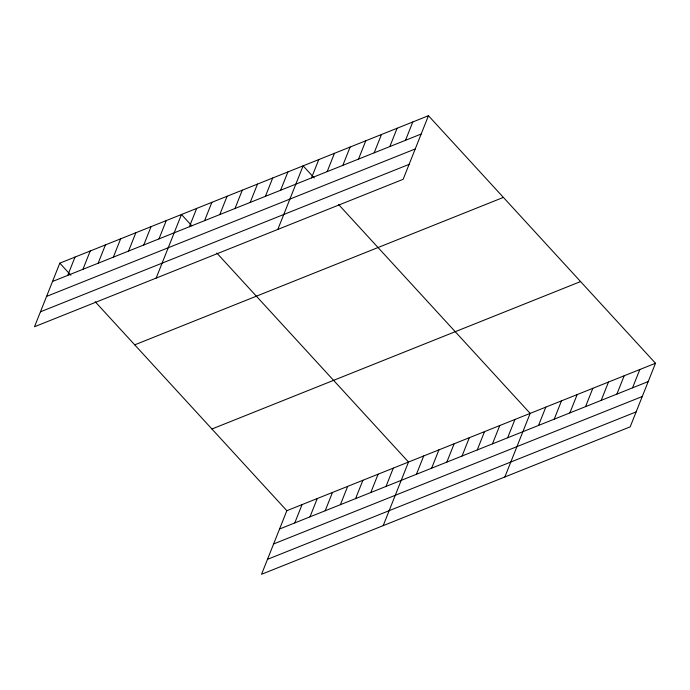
<?xml version="1.0" encoding="UTF-8"?>
<svg xmlns="http://www.w3.org/2000/svg" width="690" height="690" viewBox="0 0 690 690"><rect width="100%" height="100%" fill="white"/><g stroke="black" fill="none" stroke-linecap="round" stroke-linejoin="round"><path stroke-width="1.03" d="M428.456 115.713L59.806 263.157L34.5 326.75L403.15 179.305L428.456 115.713L655.5 363.251L630.194 426.843L261.545 574.287L286.85 510.695L655.5 363.251M67.724 275.396L75.012 257.077M82.929 269.316L90.218 250.996M98.135 263.235L105.423 244.916M113.341 257.154L120.629 238.835M128.547 251.065L135.844 232.754M143.753 244.985L151.05 226.665M158.967 238.904L166.256 220.584M156.156 278.096L181.461 214.504L191.863 225.846M189.379 226.743L196.667 208.423M204.585 220.662L211.873 202.343M219.791 214.573L227.079 196.262M234.997 208.492L242.285 190.173M250.203 202.412L257.491 184.092M265.409 196.331L272.697 178.011M280.614 190.25L287.911 171.931M277.811 229.442L303.117 165.85L314.217 177.951M311.492 177.899L318.78 159.58M327.163 171.638L334.452 153.318M342.827 165.367L350.115 147.048M358.498 159.097L365.786 140.786M374.161 152.835L381.449 134.516M389.833 146.565L397.121 128.254M405.496 140.303L412.784 121.983M294.768 522.925L302.056 504.614M309.974 516.845L317.262 498.525M325.18 510.764L332.468 492.444M340.386 504.683L347.674 486.364M355.591 498.603L362.888 480.283M370.806 492.522L378.094 474.202M386.012 486.433L393.3 468.122M383.2 525.625L408.506 462.033L216.841 253.075M416.424 474.272L423.712 455.952M431.63 468.191L438.918 449.871M446.835 462.11L454.124 443.791M462.041 456.03L469.329 437.71M477.247 449.94L484.535 431.63M492.453 443.86L499.75 425.54M507.659 437.779L514.956 419.46M504.856 476.971L530.161 413.379L338.497 204.421M538.536 425.428L545.825 407.109M554.208 419.166L561.496 400.847M569.871 412.896L577.159 394.577M585.543 406.634L592.831 388.315M601.206 400.364L608.494 382.044M616.877 394.102L624.165 375.783M632.54 387.832L639.828 369.512M52.518 281.477L421.167 134.032M46.575 296.415L415.216 148.971M40.443 311.811L409.092 164.367M134.731 344.845L503.381 197.4M211.925 429.007L580.575 281.563M279.562 529.014L648.212 381.57M273.62 543.953L642.261 396.509M267.487 559.34L636.137 411.896M59.806 263.157L70.906 275.267M95.186 301.737L286.85 510.695"/></g></svg>
